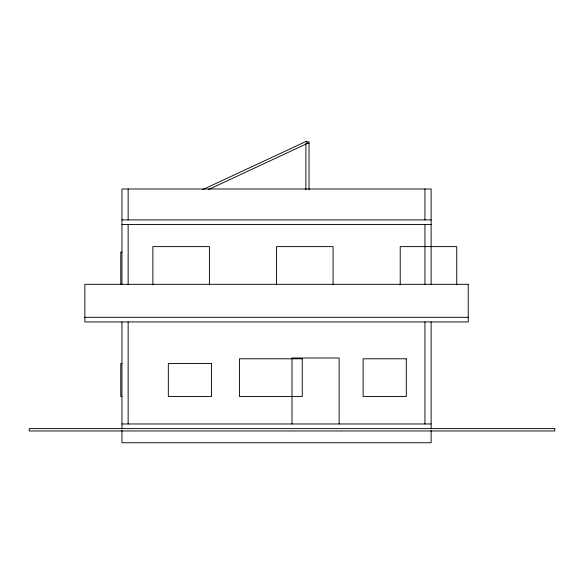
<?xml version="1.0" encoding="UTF-8"?>
<svg xmlns="http://www.w3.org/2000/svg" width="584" height="584" viewBox="0 0 584 584"><rect width="100%" height="100%" fill="white"/><g stroke="black" fill="none" stroke-linecap="round" stroke-linejoin="round"><path stroke-width="0.88" d="M202.582 189.698L306.461 141.255L307.461 143.387L208.524 189.523M306.673 141.817L309.031 141.817L309.031 189.844M309.031 143.387L305.885 143.387L305.885 189.844M121.954 219.905L431.131 219.905M121.954 224.548L431.131 224.548M121.954 252.12L120.778 252.12L120.778 284.43M84.855 317.302L468.229 317.302M121.954 363.503L120.778 363.503L120.778 396.485L121.954 396.485M121.954 423.969L431.131 423.969M456.754 284.861L456.754 246.623L400.215 246.623L400.215 284.861M431.131 284.561L431.131 188.99L121.954 188.99L121.954 284.561M431.131 321.937L431.131 428.612M431.131 430.379L431.131 442.745L121.954 442.745L121.954 430.379M424.948 188.99L424.948 219.905M424.948 224.548L424.948 284.561M424.948 321.937L424.948 423.969M339.122 423.969L339.122 358.007L292 358.007L292 423.969M333.084 284.861L333.084 246.623L276.539 246.623L276.539 284.861M209.415 284.861L209.415 246.623L152.869 246.623L152.869 284.861M128.137 188.99L128.137 219.905M128.137 224.548L128.137 284.561M128.137 321.937L128.137 423.969M121.954 321.937L121.954 428.612M468.229 284.313L84.855 284.313L84.855 321.937L468.229 321.937L468.229 284.313M302.264 358.788L239.44 358.788L239.44 396.485L302.264 396.485L302.264 358.788M406.303 358.788L363.109 358.788L363.109 396.485L406.303 396.485L406.303 358.788M211.525 363.503L168.331 363.503L168.331 396.485L211.525 396.485L211.525 363.503M554.8 428.612L29.2 428.612L29.2 430.963L554.8 430.963L554.8 428.612"/></g></svg>
